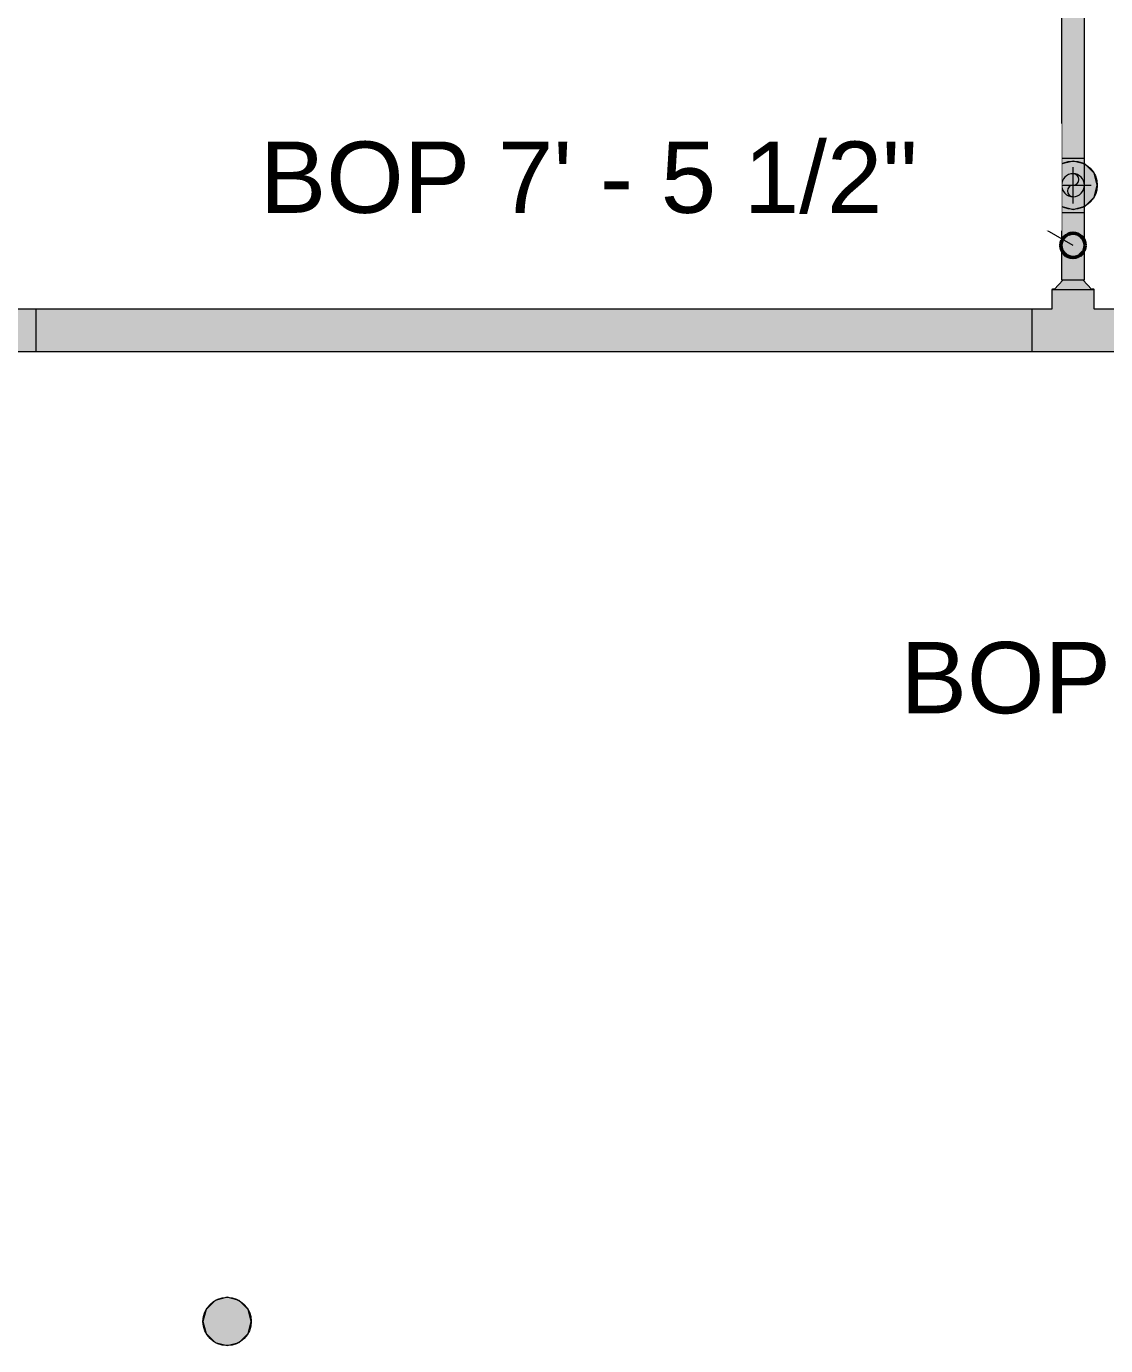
# Model space of a CAD drawing. Header units: inches. Extents: x -3385 to 41, y 7 to 1342.
# Drawn here: x -1714.6 to -1625.3, y 51.7 to 160.9 of the extents above; entities that cross this region are included whole.
import ezdxf

# ---------------------------------------------------------------- set-up
doc = ezdxf.new("R2010")
doc.units = ezdxf.units.IN
doc.header["$MEASUREMENT"] = 0
for name, color, linetype, lineweight in [('A-ANNO-NOTE', 131, 'Continuous', 9), ('G-ANNO-DIMS', 111, 'Continuous', 9), ('P-PIPE', 3, 'Continuous', 9), ('P-PIPE-CNTR', 3, 'Continuous', 9)]:
    doc.layers.add(name, color=color, linetype=linetype, lineweight=lineweight)
doc.styles.add('Arial', font='arial.ttf', dxfattribs={"height": 5.901198})

msp = doc.modelspace()

# ---------------------------------------------------------------- hatches: boundary and pattern name
at = {"layer": 'A-ANNO-NOTE'}
h = msp.add_hatch(color=256, dxfattribs=at)
edge = h.paths.add_edge_path(flags=0)
edge.add_arc((-1628, 147.743), 2, 0, 360)
for points in [[(-1628, 145.743), (-1627, 146.011), (-1626.268, 146.743), (-1626, 147.743), (-1626.268, 148.743), (-1627, 149.475), (-1628, 149.743), (-1629, 149.475), (-1629.732, 148.743), (-1630, 147.743), (-1629.732, 146.743), (-1629, 146.011)], [(-1698, 51.743), (-1697, 52.011), (-1696.268, 52.743), (-1696, 53.743), (-1696.268, 54.743), (-1697, 55.475), (-1698, 55.743), (-1699, 55.475), (-1699.732, 54.743), (-1700, 53.743), (-1699.732, 52.743), (-1699, 52.011)]]:
    msp.add_hatch(color=256, dxfattribs=at).paths.add_polyline_path(points, flags=0)
h = msp.add_hatch(color=256, dxfattribs=at)
edge = h.paths.add_edge_path(flags=0)
edge.add_arc((-1698, 53.743), 2, 0, 360)
at = {"layer": 'P-PIPE'}
for points in [[(-1628, 149.984), (-1628, 289.495), (-1628.95, 289.498), (-1628.95, 149.987), (-1628.474, 149.984), (-1628.246, 149.984)], [(-1628, 149.984), (-1627.05, 149.987), (-1627.05, 289.499), (-1627.525, 289.496), (-1628, 289.495), (-1628, 150.359)], [(-1628, 146.793), (-1627.754, 146.825), (-1627.525, 146.92), (-1627.328, 147.071), (-1627.177, 147.268), (-1627.082, 147.497), (-1627.05, 147.743), (-1627.082, 147.989), (-1627.177, 148.218), (-1627.328, 148.415), (-1627.525, 148.566), (-1627.754, 148.66), (-1628, 148.693), (-1628.246, 148.66), (-1628.475, 148.566), (-1628.672, 148.415), (-1628.823, 148.218), (-1628.918, 147.989), (-1628.95, 147.743), (-1628.918, 147.497), (-1628.823, 147.268), (-1628.672, 147.071), (-1628.475, 146.92), (-1628.246, 146.825)], [(-1628, 139.906), (-1628, 145.495), (-1628.95, 145.498), (-1628.95, 139.91), (-1628.475, 139.906), (-1628.246, 139.906)], [(-1628, 139.906), (-1627.05, 139.91), (-1627.05, 145.499), (-1627.525, 145.496), (-1628, 145.495), (-1628, 143.487)], [(-1627.997, 139.122), (-1626.438, 139.128), (-1627.188, 139.908), (-1628.823, 139.899), (-1629.563, 139.128), (-1628.246, 139.122), (-1627.999, 139.122)], [(-1627.997, 135.735), (-1626.25, 137.493), (-1626.25, 139.128), (-1626.868, 139.123), (-1629.701, 139.127), (-1629.75, 139.128), (-1629.75, 137.493), (-1628.45, 136.188), (-1628.291, 136.03)], [(-1627.544, 139.121), (-1629.563, 139.128), (-1629.563, 139.131), (-1629.209, 139.123), (-1627.702, 139.121)], [(-1720.567, 133.993), (-1718.931, 133.993), (-1717.63, 135.297), (-1717.177, 135.75), (-1715.429, 133.993), (-1713.795, 133.993), (-1713.792, 135.082), (-1713.795, 137.493), (-1720.567, 137.493), (-1720.563, 136.614), (-1720.566, 134.023)], [(-1633.008, 135.743), (-1631.382, 135.743), (-1631.386, 137.493), (-1713.795, 137.493), (-1713.792, 136.614), (-1713.791, 135.743), (-1650.483, 135.743)], [(-1624.614, 133.993), (-1624.611, 134.861), (-1624.614, 137.493), (-1626.25, 137.493), (-1626.76, 136.975), (-1627.997, 135.735), (-1629.751, 137.493), (-1631.386, 137.493), (-1631.383, 136.403), (-1631.384, 133.993)], [(-1685.432, 133.993), (-1631.386, 133.993), (-1631.383, 134.868), (-1631.382, 135.743), (-1713.791, 135.742), (-1713.794, 133.993), (-1702.907, 133.993)]]:
    msp.add_hatch(color=256, dxfattribs=at).paths.add_polyline_path(points, flags=0)
h = msp.add_hatch(color=256, dxfattribs=at)
h.paths.add_polyline_path([(-1628.951, 147.743), (-1628.918, 147.992), (-1628.788, 148.276), (-1628.655, 148.433), (-1628.443, 148.581), (-1628.243, 148.662), (-1628, 148.694), (-1628, 149.984), (-1628.951, 149.987), (-1628.951, 147.908)], flags=0)
h.paths.add_polyline_path([(-1628, 145.495), (-1628.002, 146.793), (-1628.254, 146.827), (-1628.477, 146.921), (-1628.674, 147.073), (-1628.841, 147.31), (-1628.879, 147.381), (-1628.933, 147.561), (-1628.951, 147.743), (-1628.951, 145.499), (-1628.475, 145.496), (-1628.246, 145.495)], flags=0)
h = msp.add_hatch(color=256, dxfattribs=at)
h.paths.add_polyline_path([(-1627.05, 147.743), (-1627.05, 149.987), (-1627.525, 149.984), (-1628, 149.984), (-1627.99, 148.693), (-1627.746, 148.66), (-1627.524, 148.566), (-1627.326, 148.413), (-1627.16, 148.177), (-1627.121, 148.105), (-1627.067, 147.926), (-1627.05, 147.748)], flags=0)
h.paths.add_polyline_path([(-1628, 145.495), (-1627.05, 145.499), (-1627.05, 147.738), (-1627.082, 147.496), (-1627.213, 147.21), (-1627.346, 147.053), (-1627.539, 146.914), (-1627.754, 146.825), (-1628, 146.793), (-1628, 146.683)], flags=0)
h = msp.add_hatch(color=256, dxfattribs=at)
h.paths.add_polyline_path([(-1628, 146.793), (-1627.754, 146.825), (-1627.525, 146.92), (-1627.328, 147.071), (-1627.177, 147.269), (-1627.082, 147.498), (-1627.05, 147.747), (-1627.082, 147.991), (-1627.179, 148.221), (-1627.33, 148.417), (-1627.529, 148.568), (-1627.757, 148.662), (-1628.011, 148.693), (-1628.25, 148.66), (-1628.48, 148.563), (-1628.675, 148.413), (-1628.826, 148.214), (-1628.919, 147.985), (-1628.95, 147.735), (-1628.917, 147.494), (-1628.822, 147.265), (-1628.671, 147.07), (-1628.474, 146.919), (-1628.245, 146.825), (-1628.001, 146.793)], flags=0)
h.paths.add_polyline_path([(-1628, 146.793), (-1628.249, 146.826), (-1628.475, 146.92), (-1628.675, 147.075), (-1628.823, 147.268), (-1628.919, 147.505), (-1628.95, 147.743), (-1628.914, 147.998), (-1628.823, 148.218), (-1628.663, 148.421), (-1628.475, 148.566), (-1628.236, 148.662), (-1628, 148.693), (-1627.746, 148.657), (-1627.525, 148.566), (-1627.325, 148.41), (-1627.177, 148.218), (-1627.082, 147.989), (-1627.05, 147.742), (-1627.083, 147.495), (-1627.177, 147.268), (-1627.328, 147.071), (-1627.525, 146.92), (-1627.755, 146.825)], flags=0)

# ---------------------------------------------------------------- linework, layer by layer
at = {"layer": 'A-ANNO-NOTE'}
for p, q in [((-1628, 149.743), (-1629, 149.475)), ((-1627, 149.475), (-1628, 149.743)), ((-1629.732, 148.743), (-1630, 147.743)), ((-1629, 149.475), (-1629.732, 148.743)), ((-1626.268, 148.743), (-1627, 149.475)), ((-1626, 147.743), (-1626.268, 148.743)), ((-1630, 147.743), (-1629.732, 146.743)), ((-1626.268, 146.743), (-1626, 147.743)), ((-1629.732, 146.743), (-1629, 146.011)), ((-1627, 146.011), (-1626.268, 146.743)), ((-1629, 146.011), (-1628, 145.743)), ((-1628, 145.743), (-1627, 146.011)), ((-1698, 55.743), (-1699, 55.475)), ((-1697, 55.475), (-1698, 55.743)), ((-1699.732, 54.743), (-1700, 53.743)), ((-1699, 55.475), (-1699.732, 54.743)), ((-1696.268, 54.743), (-1697, 55.475)), ((-1696, 53.743), (-1696.268, 54.743)), ((-1700, 53.743), (-1699.732, 52.743)), ((-1696.268, 52.743), (-1696, 53.743)), ((-1699.732, 52.743), (-1699, 52.011)), ((-1697, 52.011), (-1696.268, 52.743)), ((-1699, 52.011), (-1698, 51.743)), ((-1698, 51.743), (-1697, 52.011))]:
    msp.add_line(p, q, dxfattribs=at)
for centre in [(-1628, 147.743), (-1698, 53.743)]:
    msp.add_circle(centre, 2, dxfattribs=at)
at = {"layer": 'G-ANNO-DIMS'}
for p, q in [((-1638.027, 148.552), (-1639.74, 148.552)), ((-1628, 142.763), (-1638.027, 148.552))]:
    msp.add_line(p, q, dxfattribs=at)
at = {"layer": 'G-ANNO-DIMS', "lineweight": 50}
msp.add_circle((-1628, 142.763), 1, dxfattribs=at)
at = {"layer": 'P-PIPE'}
for p, q in [((-1628.95, 289.499), (-1628.95, 149.987)), ((-1627.05, 149.987), (-1627.05, 289.499)), ((-1628.951, 149.987), (-1628.951, 145.499)), ((-1627.05, 145.499), (-1627.05, 149.987)), ((-1628.95, 145.499), (-1628.95, 139.91)), ((-1627.05, 139.91), (-1627.05, 145.499)), ((-1629.563, 139.128), (-1628.813, 139.91)), ((-1627.188, 139.91), (-1626.438, 139.128)), ((-1629.75, 139.128), (-1629.75, 137.493)), ((-1626.25, 137.493), (-1626.25, 139.128)), ((-1713.795, 137.493), (-1720.567, 137.493)), ((-1631.386, 137.493), (-1713.795, 137.493)), ((-1629.75, 137.493), (-1631.386, 137.493)), ((-1624.614, 137.493), (-1626.25, 137.493)), ((-1715.431, 133.993), (-1713.795, 133.993)), ((-1713.795, 133.993), (-1631.386, 133.993)), ((-1631.386, 133.993), (-1624.614, 133.993))]:
    msp.add_line(p, q, dxfattribs=at)
for centre, radius, start, end in [((-1628, 147.743), 0.95, 0, 180), ((-1628, 148.218), 0.475, 270, 90), ((-1628, 147.743), 0.95, 180, 0), ((-1628, 147.268), 0.475, 90, 270)]:
    msp.add_arc(centre, radius, start, end, dxfattribs=at)
for centre, major_axis, ratio, start_param, end_param in [((-1628, 149.987), (0.951, 0), 0.0041666, 3.1415927, 3.403392), ((-1628, 149.987), (0.951, 0), 0.0041666, 3.4054884, 3.6651914), ((-1628, 149.987), (0.951, 0), 0.0041666, 3.6663729, 3.9269908), ((-1628, 149.987), (0.95, 0), 0.0041666, 3.6651914, 3.9260253), ((-1628, 149.987), (0.951, 0), 0.0041666, 3.9277311, 4.1887902), ((-1628, 149.987), (0.95, 0), 0.0041666, 3.9269908, 4.1882663), ((-1628, 149.987), (0.951, 0), 0.0041666, 4.1892397, 4.4505896), ((-1628, 149.987), (0.95, 0), 0.0041666, 4.1887902, 4.4503567), ((-1628, 149.987), (0.951, 0), 0.0041666, 4.4508064, 4.712389), ((-1628, 149.987), (0.95, 0), 0.0041666, 4.4505896, 4.712389), ((-1628, 149.987), (0.951, 0), 0.0041666, 4.712389, 4.9739716), ((-1628, 149.987), (0.95, 0), 0.0041666, 4.712389, 4.9741884), ((-1628, 149.987), (0.951, 0), 0.0041666, 4.9741884, 5.2355383), ((-1628, 149.987), (0.95, 0), 0.0041666, 4.9744212, 5.2359878), ((-1628, 149.987), (0.951, 0), 0.0041666, 5.2359878, 5.4970469), ((-1628, 149.987), (0.95, 0), 0.0041666, 5.2365116, 5.4977871), ((-1628, 149.987), (0.951, 0), 0.0041666, 5.4977871, 5.758405), ((-1628, 149.987), (0.95, 0), 0.0041666, 5.4987526, 5.7595865), ((-1628, 149.987), (0.951, 0), 0.0041666, 5.7595865, 6.0192896), ((-1628, 149.987), (0.951, 0), 0.0041666, 6.0213859, 6.2831853), ((-1628, 145.499), (0.951, 0), 0.0041666, 3.1415927, 4.712389), ((-1628, 145.499), (0.95, 0), 0.0041666, 3.6651914, 3.9260253), ((-1628, 145.499), (0.95, 0), 0.0041666, 3.9269908, 4.1882663), ((-1628, 145.499), (0.95, 0), 0.0041666, 4.1887902, 4.4503567), ((-1628, 145.499), (0.95, 0), 0.0041666, 4.4505896, 4.712389), ((-1628, 145.499), (0.951, 0), 0.0041666, 4.712389, 6.2831853), ((-1628, 145.499), (0.95, 0), 0.0041666, 4.712389, 4.9741884), ((-1628, 145.499), (0.95, 0), 0.0041666, 4.9744212, 5.2359878), ((-1628, 145.499), (0.95, 0), 0.0041666, 5.2365116, 5.4977871), ((-1628, 145.499), (0.95, 0), 0.0041666, 5.4987526, 5.7595865), ((-1628, 139.91), (0.95, 0), 0.0041666, 3.1415927, 4.712389), ((-1628, 139.91), (0.95, 0), 0.0041666, 4.712389, 6.2831853), ((-1628, 139.128), (1.75, 0), 0.0041666, 2.6833508, 3.1415927), ((-1628, 139.128), (-1.75, 0), 0.0041666, 0.0020837, 3.1415927), ((-1628, 139.128), (1.75, 0), 0.0041666, 0.0020837, 0.4575629), ((-1713.795, 135.743), (0, 1.75), 0.0020837, 6.154357, 6.2831853), ((-1713.795, 135.743), (0, 1.75), 0.0020837, 6.0255526, 6.2831853), ((-1713.795, 135.743), (0, 1.75), 0.0020837, 5.8925576, 6.0213859), ((-1713.795, 135.743), (0, 1.75), 0.0020837, 5.7637532, 5.8925815), ((-1713.795, 135.743), (0, 1.75), 0.0020837, 5.5019538, 5.7603148), ((-1713.795, 135.743), (0, 1.75), 0.0020837, 5.5026306, 5.7595865), ((-1713.795, 135.743), (0, 1.75), 0.0020837, 4.978355, 5.4982253), ((-1713.795, 135.743), (0, 1.75), 0.0020837, 5.2405436, 5.4977871), ((-1713.795, 135.743), (0, 1.75), 0.0020837, 4.9785546, 5.2359878), ((-1631.386, 135.743), (0, 1.75), 0.0020837, 6.1501904, 6.2790187), ((-1631.386, 135.743), (0, 1.75), 0.0020837, 6.0213859, 6.1502142), ((-1631.386, 135.743), (0, 1.75), 0.0020837, 5.888391, 6.0172193), ((-1631.386, 135.743), (0, 1.75), 0.0020837, 5.7595865, 5.8884148), ((-1631.386, 135.743), (0, 1.75), 0.0020837, 5.4977871, 5.7561421), ((-1631.386, 135.743), (0, 1.75), 0.0020837, 5.498458, 5.7554199), ((-1631.386, 135.743), (0, 1.75), 0.0020837, 5.2363734, 5.4936205), ((-1631.386, 135.743), (0, 1.75), 0.0020837, 5.2336369, 5.4940551), ((-1631.386, 135.743), (0, 1.75), 0.0020837, 4.9743854, 5.2336445), ((-1631.386, 135.743), (0, 1.75), 0.0020837, 4.9741884, 5.2320662), ((-1713.795, 135.743), (0, 1.75), 0.0020837, 4.7166036, 4.9741884), ((-1713.795, 135.743), (0, 1.75), 0.0020837, 4.7165556, 4.974284), ((-1713.795, 135.743), (0, 1.75), 0.0020837, 4.4546629, 4.712389), ((-1713.795, 135.743), (0, 1.75), 0.0020837, 4.4547562, 4.7123433), ((-1631.386, 135.743), (0, 1.75), 0.0020837, 4.712389, 4.9701151), ((-1631.386, 135.743), (0, 1.75), 0.0020837, 4.7124347, 4.9700217), ((-1631.386, 135.743), (0, 1.75), 0.0020837, 4.4504939, 4.7082223), ((-1631.386, 135.743), (0, 1.75), 0.0020837, 4.4505896, 4.7081744), ((-1713.795, 135.743), (0, 1.75), 0.0020837, 3.6686358, 3.9269908), ((-1713.795, 135.743), (0, 1.75), 0.0020837, 3.6693581, 3.92632), ((-1713.795, 135.743), (0, 1.75), 0.0020837, 4.1927118, 4.4505896), ((-1713.795, 135.743), (0, 1.75), 0.0020837, 4.1929568, 4.4503926), ((-1713.795, 135.743), (0, 1.75), 0.0020837, 3.9307229, 4.1887902), ((-1713.795, 135.743), (0, 1.75), 0.0020837, 3.9311575, 4.1884046), ((-1631.386, 135.743), (0, 1.75), 0.0020837, 3.9265527, 4.1846236), ((-1631.386, 135.743), (0, 1.75), 0.0020837, 3.9269908, 4.1842344), ((-1631.386, 135.743), (0, 1.75), 0.0020837, 3.6644631, 3.9228242), ((-1631.386, 135.743), (0, 1.75), 0.0020837, 3.6651914, 3.9221473), ((-1631.386, 135.743), (0, 1.75), 0.0020837, 4.1885425, 4.446423), ((-1631.386, 135.743), (0, 1.75), 0.0020837, 4.1887902, 4.4462233), ((-1713.795, 135.743), (0, 1.75), 0.0020837, 3.1457593, 3.2745876), ((-1713.795, 135.743), (0, 1.75), 0.0020837, 3.5363631, 3.6651914), ((-1713.795, 135.743), (0, 1.75), 0.0020837, 3.4075587, 3.536387), ((-1713.795, 135.743), (0, 1.75), 0.0020837, 3.2745638, 3.403392), ((-1631.386, 135.743), (0, 1.75), 0.0020837, 3.1415927, 3.3992254), ((-1631.386, 135.743), (0, 1.75), 0.0020837, 3.1415927, 3.2704209), ((-1631.386, 135.743), (0, 1.75), 0.0020837, 3.5321965, 3.6610248), ((-1631.386, 135.743), (0, 1.75), 0.0020837, 3.403392, 3.5322203)]:
    msp.add_ellipse(centre, major_axis=major_axis, ratio=ratio, start_param=start_param, end_param=end_param, dxfattribs=at)
at = {"layer": 'P-PIPE-CNTR'}
for p, q in [((-1628, 146.243), (-1628, 149.243)), ((-1629.5, 147.743), (-1626.5, 147.743))]:
    msp.add_line(p, q, dxfattribs=at)

# ---------------------------------------------------------------- texts
at = {"layer": 'G-ANNO-DIMS', "insert": (-1642.281, 109.957), "char_height": 5.9012, "width": 48.456, "attachment_point": 1, "line_spacing_factor": 0.938532, "style": 'Arial', "bg_fill": 3, "box_fill_scale": 1.25, "bg_fill_color": 0, "bg_fill_transparency": 0}
msp.add_mtext('BOP 8\' - 5"', dxfattribs=at)

# ---------------------------------------------------------------- next in the draw order: texts
at = {"layer": 'G-ANNO-DIMS', "insert": (-1695.3, 151.356), "char_height": 5.9012, "width": 64.872, "attachment_point": 1, "line_spacing_factor": 0.938532, "style": 'Arial', "bg_fill": 3, "box_fill_scale": 1.25, "bg_fill_color": 0, "bg_fill_transparency": 0}
msp.add_mtext('BOP 7\' - 5 1/2"', dxfattribs=at)

doc.saveas('drawing.dxf')
